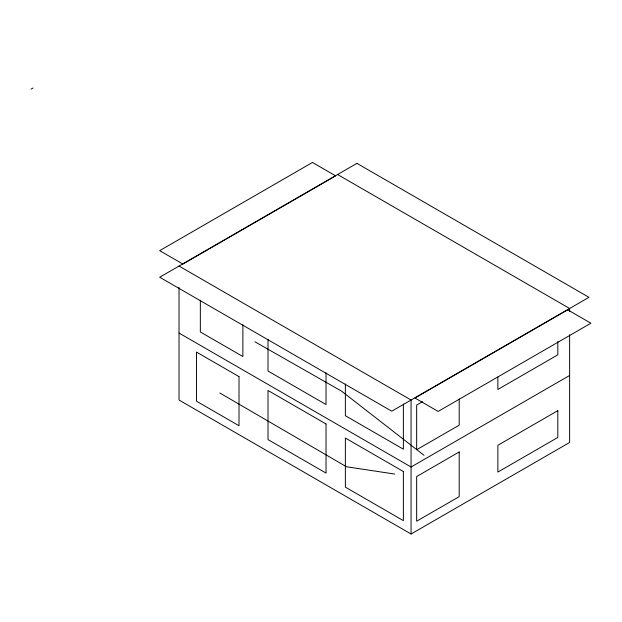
<?xml version="1.0" encoding="UTF-8"?>
<svg xmlns="http://www.w3.org/2000/svg" width="622" height="622" viewBox="0 0 622 622"><rect width="100%" height="100%" fill="white"/><g stroke="black" fill="none" stroke-linecap="round" stroke-linejoin="round"><path stroke-width="0.93" d="M31.1 89.117L33.036 87.997M422.501 401.711L416.662 405.077L416.662 449.737L459.199 425.176L459.199 398.966M569.628 375.47L411.064 467.013L179.027 333.05M179.027 287.418L179.027 400.032L411.064 534.003L569.628 442.46L569.628 334.698M394.612 474.042L346.477 466.764L219.838 392.987M254.927 341.781L341.462 391.082L423.979 455.265M337.59 174.518L569.628 308.489L569.628 311.397M179.027 266.06L411.064 400.032L411.064 534.003M557.817 341.447L557.817 354.843L497.872 389.45L497.872 377.01M403.375 403.927L403.375 449.193L345.365 415.698L345.365 383.914M326.029 372.749L326.029 404.541L268.012 371.046L268.012 339.262M242.875 324.746L242.875 356.53L200.338 331.969L200.338 300.185M312.454 162.459L159.691 250.658L182.891 264.055L335.655 175.863L312.454 162.459M356.927 163.353L159.691 277.225L391.728 411.196L588.964 297.324L356.927 163.353M567.699 309.826L414.936 398.026L438.137 411.422L590.9 323.222L567.699 309.826M459.199 451.969L416.662 476.53L416.662 521.189L459.199 496.628L459.199 451.969M557.817 410.66L497.872 445.274L497.872 472.067L557.817 437.46L557.817 410.66M326.029 423.963L268.012 390.468L268.012 439.591L326.029 473.085L326.029 423.963M239.011 376.629L196.466 352.068L196.466 401.19L239.011 425.751L239.011 376.629M403.375 471.523L345.365 438.028L345.365 487.15L403.375 520.645L403.375 471.523"/></g></svg>
